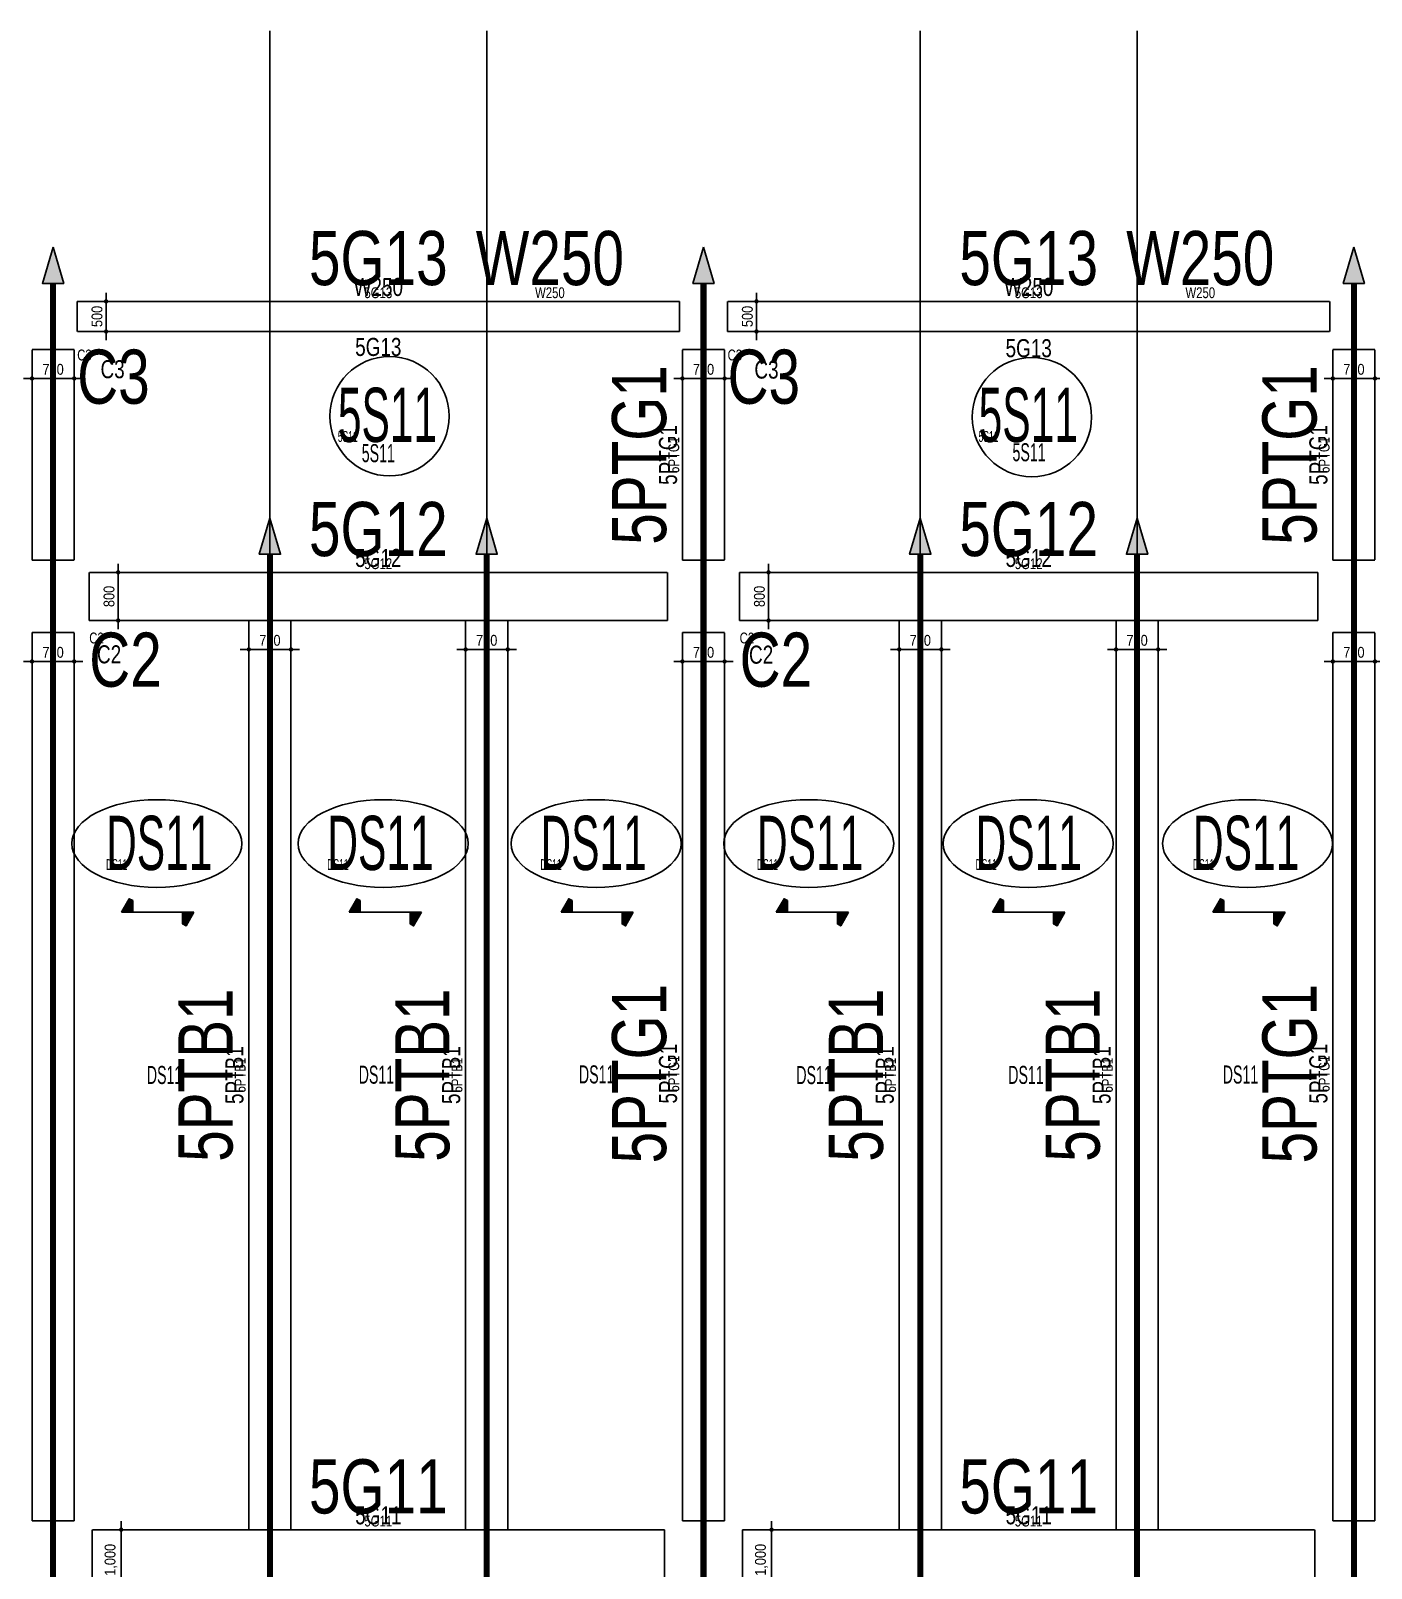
# Model space of a CAD drawing. Header units: millimetres. Extents: x 90970 to 179136, y 102485 to 153500.
# Drawn here: x 134383 to 156642, y 127965 to 153500 of the extents above; entities that cross this region are included whole.
import ezdxf
from ezdxf.enums import TextEntityAlignment as Align

# ---------------------------------------------------------------- set-up
doc = ezdxf.new("R2010")
doc.units = ezdxf.units.MM
doc.linetypes.add('HID', pattern=[2.3, 1.5, -0.8])
doc.linetypes.add('HIDDEN2', pattern=[0.1875, 0.125, -0.0625])
doc.layers.get('Defpoints').update_dxf_attribs({"color": 159})
for name, color, linetype in [('^DECK', 130, 'Continuous'), ('A-CEN', 1, 'Continuous'), ('BEAM-TEXT', 4, 'Continuous'), ('BEAM-TEXT @ 100', 4, 'Continuous'), ('BEAM-TEXT @ 300', 4, 'Continuous'), ('BEAM-TEXT @ 60', 4, 'Continuous'), ('COLUMN-TEXT', 2, 'Continuous'), ('COLUMN-TEXT @ 100', 2, 'Continuous'), ('COLUMN-TEXT @ 300', 2, 'Continuous'), ('COLUMN-TEXT @ 60', 2, 'Continuous'), ('DECK-PL', 4, 'Continuous'), ('DECK-SLAB', 4, 'Continuous'), ('DECK-SLAB @ 100', 4, 'Continuous'), ('DECK-SLAB @ 300', 4, 'Continuous'), ('DECK-SLAB @ 60', 4, 'Continuous'), ('GIRDER-TEXT', 7, 'Continuous'), ('GIRDER-TEXT @ 100', 7, 'Continuous'), ('GIRDER-TEXT @ 300', 7, 'Continuous'), ('GIRDER-TEXT @ 60', 7, 'Continuous'), ('PT', 251, 'Continuous'), ('TXT-SLAB', 6, 'Continuous'), ('TXT-SLAB @ 100', 6, 'Continuous'), ('TXT-SLAB @ 300', 6, 'Continuous'), ('TXT-SLAB @ 60', 6, 'Continuous'), ('WALL-TEXT', 6, 'Continuous'), ('WALL-TEXT @ 100', 6, 'Continuous'), ('WALL-TEXT @ 300', 6, 'Continuous'), ('WALL-TEXT @ 60', 6, 'Continuous'), ('보(beam)', 4, 'HID'), ('보(girder)', 7, 'HID')]:
    doc.layers.add(name, color=color, linetype=linetype)
doc.styles.add('Gdim', font='Dotum.ttf', dxfattribs={"width": 0.9})
doc.styles.add('Gtx', font='Dotum.ttf')
doc.dimstyles.new('Gdim200', dxfattribs={"dimscale": 200, "dimtxt": 3, "dimasz": 1.2, "dimexe": 2, "dimexo": 3, "dimgap": 1, "dimtad": 1, "dimdsep": 46, "dimlunit": 6, "dimtxsty": 'Gdim', "dimblk1": '_CIDOT', "dimblk2": '_CIDOT', "dimsah": 1, "dimcen": 2.5, "dimdle": 2, "dimclrd": 1, "dimclre": 1, "dimclrt": 3, "dimazin": 2, "dimtfac": 1, "dimtix": 1, "dimtmove": 2, "dimatfit": 3, "dimldrblk": '_CIDOT', "dimfxl": 0, "dimtolj": 1, "dimtzin": 0, "dimarcsym": 0})

# ---------------------------------------------------------------- blocks, each defined once
blk = doc.blocks.new('_CIDOT')
at = {"color": 0, "linetype": 'ByBlock'}
blk.add_line((2, 0), (-1, 0), dxfattribs=at)
at = {"color": 0, "linetype": 'ByBlock', "const_width": 0.5}
blk.add_lwpolyline([(-0.25, 0, 1), (0.25, 0, 1)], format="xyb", close=True, dxfattribs=at)
blk = doc.blocks.new('*D311')
at = {"layer": 'Defpoints', "color": 155, "lineweight": -2, "transparency": 16777216}
for p, q in [((-1725, 900), (-1305, 900)), ((-1425, -28), (-1425, 828)), ((-1725, -100), (-1305, -100))]:
    blk.add_line(p, q, dxfattribs=at)
at = {"layer": 'Defpoints', "color": 0, "transparency": 16777216}
for p in [(-1905, 900), (-1425, 900), (-1905, -100)]:
    blk.add_point(p, dxfattribs=at)
at = {"layer": 'Defpoints', "color": 155, "lineweight": -2, "transparency": 16777216, "xscale": 71.99999999999994, "yscale": 71.99999999999994, "zscale": 71.99999999999994}
for p, rotation in [((-1425, 900), 90), ((-1425, -100), 270)]:
    blk.add_blockref('_CIDOT', p, dxfattribs=dict(at, rotation=rotation))
at = {"layer": 'Defpoints', "color": 3, "transparency": 16777216, "insert": (-1593, 400), "char_height": 180, "attachment_point": 5, "rotation": 90, "style": 'Gdim'}
blk.add_mtext('\\A1;{\\C155;1,000}', dxfattribs=at)
blk = doc.blocks.new('*D315')
at = {"layer": 'Defpoints', "color": 155, "lineweight": -2, "transparency": 16777216}
for p, q in [((-1725, 800), (-1305, 800)), ((-1425, 72), (-1425, 728)), ((-1725, 0), (-1305, 0))]:
    blk.add_line(p, q, dxfattribs=at)
at = {"layer": 'Defpoints', "color": 0, "transparency": 16777216}
for p in [(-1905, 800), (-1425, 800), (-1905, 0)]:
    blk.add_point(p, dxfattribs=at)
at = {"layer": 'Defpoints', "color": 155, "lineweight": -2, "transparency": 16777216, "xscale": 71.99999999999994, "yscale": 71.99999999999994, "zscale": 71.99999999999994}
for p, rotation in [((-1425, 800), 90), ((-1425, 0), 270)]:
    blk.add_blockref('_CIDOT', p, dxfattribs=dict(at, rotation=rotation))
at = {"layer": 'Defpoints', "color": 3, "transparency": 16777216, "insert": (-1576, 400), "char_height": 180, "attachment_point": 5, "rotation": 90, "style": 'Gdim'}
blk.add_mtext('\\A1;{\\C155;800}', dxfattribs=at)
blk = doc.blocks.new('*D303')
at = {"layer": 'Defpoints', "color": 155, "lineweight": -2, "transparency": 16777216}
for p, q in [((-1725, 650), (-1305, 650)), ((-1425, 222), (-1425, 578)), ((-1725, 150), (-1305, 150))]:
    blk.add_line(p, q, dxfattribs=at)
at = {"layer": 'Defpoints', "color": 0, "transparency": 16777216}
for p in [(-1905, 650), (-1425, 650), (-1905, 150)]:
    blk.add_point(p, dxfattribs=at)
at = {"layer": 'Defpoints', "color": 155, "lineweight": -2, "transparency": 16777216, "xscale": 71.99999999999994, "yscale": 71.99999999999994, "zscale": 71.99999999999994}
for p, rotation in [((-1425, 650), 90), ((-1425, 150), 270)]:
    blk.add_blockref('_CIDOT', p, dxfattribs=dict(at, rotation=rotation))
at = {"layer": 'Defpoints', "color": 3, "transparency": 16777216, "insert": (-1576, 400), "char_height": 180, "attachment_point": 5, "rotation": 90, "style": 'Gdim'}
blk.add_mtext('\\A1;{\\C155;500}', dxfattribs=at)
blk = doc.blocks.new('*U1033')
at = {"layer": 'COLUMN-TEXT @ 100', "color": 3, "style": 'Gtx', "width": 0.8}
blk.add_text('C3', height=300, dxfattribs=at).set_placement((135541, 148029), align=Align.TOP_LEFT)
at = {"layer": 'COLUMN-TEXT @ 300', "color": 3, "style": 'Gtx', "width": 0.8}
blk.add_text('C3', height=900, dxfattribs=at).set_placement((135154, 148205), align=Align.TOP_LEFT)
at = {"layer": 'COLUMN-TEXT @ 60', "color": 3, "style": 'Gtx', "width": 0.8}
blk.add_text('C3', height=180, dxfattribs=at).set_placement((135154, 148205), align=Align.TOP_LEFT)
blk = doc.blocks.new('*U1034')
at = {"layer": 'COLUMN-TEXT @ 100', "color": 3, "style": 'Gtx', "width": 0.8}
blk.add_text('C3', height=300, dxfattribs=at).set_placement((146399, 148023), align=Align.TOP_LEFT)
at = {"layer": 'COLUMN-TEXT @ 300', "color": 3, "style": 'Gtx', "width": 0.8}
blk.add_text('C3', height=900, dxfattribs=at).set_placement((145954, 148205), align=Align.TOP_LEFT)
at = {"layer": 'COLUMN-TEXT @ 60', "color": 3, "style": 'Gtx', "width": 0.8}
blk.add_text('C3', height=180, dxfattribs=at).set_placement((145954, 148205), align=Align.TOP_LEFT)
blk = doc.blocks.new('*U1040')
at = {"layer": 'GIRDER-TEXT @ 100', "style": 'Gtx', "width": 0.8}
blk.add_text('5G11', height=300, dxfattribs=at).set_placement((140154, 128605), align=Align.BOTTOM_CENTER)
at = {"layer": 'GIRDER-TEXT @ 300', "style": 'Gtx', "width": 0.8}
blk.add_text('5G11', height=900, dxfattribs=at).set_placement((140154, 128605), align=Align.BOTTOM_CENTER)
at = {"layer": 'GIRDER-TEXT @ 60', "style": 'Gtx', "width": 0.8}
blk.add_text('5G11', height=180, dxfattribs=at).set_placement((140154, 128605), align=Align.BOTTOM_CENTER)
blk = doc.blocks.new('*U1041')
at = {"layer": 'GIRDER-TEXT @ 100', "style": 'Gtx', "width": 0.8}
blk.add_text('5G11', height=300, dxfattribs=at).set_placement((150954, 128605), align=Align.BOTTOM_CENTER)
at = {"layer": 'GIRDER-TEXT @ 300', "style": 'Gtx', "width": 0.8}
blk.add_text('5G11', height=900, dxfattribs=at).set_placement((150954, 128605), align=Align.BOTTOM_CENTER)
at = {"layer": 'GIRDER-TEXT @ 60', "style": 'Gtx', "width": 0.8}
blk.add_text('5G11', height=180, dxfattribs=at).set_placement((150954, 128605), align=Align.BOTTOM_CENTER)
blk = doc.blocks.new('*U1056')
at = {"layer": 'GIRDER-TEXT @ 100', "style": 'Gtx', "width": 0.8}
blk.add_text('5G12', height=300, dxfattribs=at).set_placement((140154, 144505), align=Align.BOTTOM_CENTER)
at = {"layer": 'GIRDER-TEXT @ 300', "style": 'Gtx', "width": 0.8}
blk.add_text('5G12', height=900, dxfattribs=at).set_placement((140154, 144505), align=Align.BOTTOM_CENTER)
at = {"layer": 'GIRDER-TEXT @ 60', "style": 'Gtx', "width": 0.8}
blk.add_text('5G12', height=180, dxfattribs=at).set_placement((140154, 144505), align=Align.BOTTOM_CENTER)
blk = doc.blocks.new('*U1057')
at = {"layer": 'GIRDER-TEXT @ 100', "style": 'Gtx', "width": 0.8}
blk.add_text('5G12', height=300, dxfattribs=at).set_placement((150954, 144505), align=Align.BOTTOM_CENTER)
at = {"layer": 'GIRDER-TEXT @ 300', "style": 'Gtx', "width": 0.8}
blk.add_text('5G12', height=900, dxfattribs=at).set_placement((150954, 144505), align=Align.BOTTOM_CENTER)
at = {"layer": 'GIRDER-TEXT @ 60', "style": 'Gtx', "width": 0.8}
blk.add_text('5G12', height=180, dxfattribs=at).set_placement((150954, 144505), align=Align.BOTTOM_CENTER)
blk = doc.blocks.new('*U1064')
at = {"layer": 'GIRDER-TEXT @ 100', "style": 'Gtx', "width": 0.8}
blk.add_text('5G13', height=300, dxfattribs=at).set_placement((140154, 148009), align=Align.BOTTOM_CENTER)
at = {"layer": 'GIRDER-TEXT @ 300', "style": 'Gtx', "width": 0.8}
blk.add_text('5G13', height=900, dxfattribs=at).set_placement((140154, 149005), align=Align.BOTTOM_CENTER)
at = {"layer": 'GIRDER-TEXT @ 60', "style": 'Gtx', "width": 0.8}
blk.add_text('5G13', height=180, dxfattribs=at).set_placement((140154, 149005), align=Align.BOTTOM_CENTER)
blk = doc.blocks.new('*U1065')
at = {"layer": 'GIRDER-TEXT @ 100', "style": 'Gtx', "width": 0.8}
blk.add_text('5G13', height=300, dxfattribs=at).set_placement((150954, 147988), align=Align.BOTTOM_CENTER)
at = {"layer": 'GIRDER-TEXT @ 300', "style": 'Gtx', "width": 0.8}
blk.add_text('5G13', height=900, dxfattribs=at).set_placement((150954, 149005), align=Align.BOTTOM_CENTER)
at = {"layer": 'GIRDER-TEXT @ 60', "style": 'Gtx', "width": 0.8}
blk.add_text('5G13', height=180, dxfattribs=at).set_placement((150954, 149005), align=Align.BOTTOM_CENTER)
blk = doc.blocks.new('*D273')
at = {"layer": 'Defpoints', "color": 155, "lineweight": -2, "transparency": 16777216}
for p, q in [((-1725, 750), (-1305, 750)), ((-1425, 122), (-1425, 678)), ((-1725, 50), (-1305, 50))]:
    blk.add_line(p, q, dxfattribs=at)
at = {"layer": 'Defpoints', "color": 0, "transparency": 16777216}
for p in [(-1905, 750), (-1425, 750), (-1905, 50)]:
    blk.add_point(p, dxfattribs=at)
at = {"layer": 'Defpoints', "color": 155, "lineweight": -2, "transparency": 16777216, "xscale": 71.99999999999994, "yscale": 71.99999999999994, "zscale": 71.99999999999994}
for p, rotation in [((-1425, 750), 90), ((-1425, 50), 270)]:
    blk.add_blockref('_CIDOT', p, dxfattribs=dict(at, rotation=rotation))
at = {"layer": 'Defpoints', "color": 3, "transparency": 16777216, "insert": (-1576, 400), "char_height": 180, "attachment_point": 5, "rotation": 90, "style": 'Gdim'}
blk.add_mtext('\\A1;{\\C155;700}', dxfattribs=at)
blk = doc.blocks.new('*U1156')
at = {"layer": 'GIRDER-TEXT @ 100', "style": 'Gtx', "width": 0.8}
blk.add_text('5PTG1', height=300, rotation=90, dxfattribs=at).set_placement((145204, 136180), align=Align.BOTTOM_CENTER)
at = {"layer": 'GIRDER-TEXT @ 300', "style": 'Gtx', "width": 0.8}
blk.add_text('5PTG1', height=900, rotation=90, dxfattribs=at).set_placement((145204, 136180), align=Align.BOTTOM_CENTER)
at = {"layer": 'GIRDER-TEXT @ 60', "style": 'Gtx', "width": 0.8}
blk.add_text('5PTG1', height=180, rotation=90, dxfattribs=at).set_placement((145204, 136180), align=Align.BOTTOM_CENTER)
blk = doc.blocks.new('*U1157')
at = {"layer": 'GIRDER-TEXT @ 100', "style": 'Gtx', "width": 0.8}
blk.add_text('5PTG1', height=300, rotation=90, dxfattribs=at).set_placement((156004, 136180), align=Align.BOTTOM_CENTER)
at = {"layer": 'GIRDER-TEXT @ 300', "style": 'Gtx', "width": 0.8}
blk.add_text('5PTG1', height=900, rotation=90, dxfattribs=at).set_placement((156004, 136180), align=Align.BOTTOM_CENTER)
at = {"layer": 'GIRDER-TEXT @ 60', "style": 'Gtx', "width": 0.8}
blk.add_text('5PTG1', height=180, rotation=90, dxfattribs=at).set_placement((156004, 136180), align=Align.BOTTOM_CENTER)
blk = doc.blocks.new('*D279')
at = {"layer": 'Defpoints', "color": 155, "lineweight": -2, "transparency": 16777216}
for p, q in [((-1825, 750), (-1405, 750)), ((-1525, 122), (-1525, 678)), ((-1825, 50), (-1405, 50))]:
    blk.add_line(p, q, dxfattribs=at)
at = {"layer": 'Defpoints', "color": 0, "transparency": 16777216}
for p in [(-2005, 750), (-1525, 750), (-2005, 50)]:
    blk.add_point(p, dxfattribs=at)
at = {"layer": 'Defpoints', "color": 155, "lineweight": -2, "transparency": 16777216, "xscale": 71.99999999999994, "yscale": 71.99999999999994, "zscale": 71.99999999999994}
for p, rotation in [((-1525, 750), 90), ((-1525, 50), 270)]:
    blk.add_blockref('_CIDOT', p, dxfattribs=dict(at, rotation=rotation))
at = {"layer": 'Defpoints', "color": 3, "transparency": 16777216, "insert": (-1676, 400), "char_height": 180, "attachment_point": 5, "rotation": 90, "style": 'Gdim'}
blk.add_mtext('\\A1;{\\C155;700}', dxfattribs=at)
blk = doc.blocks.new('*U1165')
at = {"layer": 'GIRDER-TEXT @ 100', "style": 'Gtx', "width": 0.8}
blk.add_text('5PTG1', height=300, rotation=90, dxfattribs=at).set_placement((156004, 146455), align=Align.BOTTOM_CENTER)
at = {"layer": 'GIRDER-TEXT @ 300', "style": 'Gtx', "width": 0.8}
blk.add_text('5PTG1', height=900, rotation=90, dxfattribs=at).set_placement((156004, 146455), align=Align.BOTTOM_CENTER)
at = {"layer": 'GIRDER-TEXT @ 60', "style": 'Gtx', "width": 0.8}
blk.add_text('5PTG1', height=180, rotation=90, dxfattribs=at).set_placement((156004, 146455), align=Align.BOTTOM_CENTER)
blk = doc.blocks.new('*U1166')
at = {"layer": 'GIRDER-TEXT @ 100', "style": 'Gtx', "width": 0.8}
blk.add_text('5PTG1', height=300, rotation=90, dxfattribs=at).set_placement((145204, 146455), align=Align.BOTTOM_CENTER)
at = {"layer": 'GIRDER-TEXT @ 300', "style": 'Gtx', "width": 0.8}
blk.add_text('5PTG1', height=900, rotation=90, dxfattribs=at).set_placement((145204, 146455), align=Align.BOTTOM_CENTER)
at = {"layer": 'GIRDER-TEXT @ 60', "style": 'Gtx', "width": 0.8}
blk.add_text('5PTG1', height=180, rotation=90, dxfattribs=at).set_placement((145204, 146455), align=Align.BOTTOM_CENTER)
blk = doc.blocks.new('*D281')
at = {"layer": 'Defpoints', "color": 155, "lineweight": -2, "transparency": 16777216}
for p, q in [((-888, 650), (-468, 650)), ((-588, 22), (-588, 578)), ((-888, -50), (-468, -50))]:
    blk.add_line(p, q, dxfattribs=at)
at = {"layer": 'Defpoints', "color": 0, "transparency": 16777216}
for p in [(-1068, 650), (-588, 650), (-1068, -50)]:
    blk.add_point(p, dxfattribs=at)
at = {"layer": 'Defpoints', "color": 155, "lineweight": -2, "transparency": 16777216, "xscale": 71.99999999999994, "yscale": 71.99999999999994, "zscale": 71.99999999999994}
for p, rotation in [((-588, 650), 90), ((-588, -50), 270)]:
    blk.add_blockref('_CIDOT', p, dxfattribs=dict(at, rotation=rotation))
at = {"layer": 'Defpoints', "color": 3, "transparency": 16777216, "insert": (-738, 300), "char_height": 180, "attachment_point": 5, "rotation": 90, "style": 'Gdim'}
blk.add_mtext('\\A1;{\\C155;700}', dxfattribs=at)
blk = doc.blocks.new('*U1185')
at = {"layer": 'BEAM-TEXT @ 100', "style": 'Gtx', "width": 0.8}
blk.add_text('5PTB1', height=300, rotation=90, dxfattribs=at).set_placement((138004, 136155), align=Align.BOTTOM_CENTER)
at = {"layer": 'BEAM-TEXT @ 300', "style": 'Gtx', "width": 0.8}
blk.add_text('5PTB1', height=900, rotation=90, dxfattribs=at).set_placement((138004, 136155), align=Align.BOTTOM_CENTER)
at = {"layer": 'BEAM-TEXT @ 60', "style": 'Gtx', "width": 0.8}
blk.add_text('5PTB1', height=180, rotation=90, dxfattribs=at).set_placement((138004, 136155), align=Align.BOTTOM_CENTER)
blk = doc.blocks.new('*U1186')
at = {"layer": 'BEAM-TEXT @ 100', "style": 'Gtx', "width": 0.8}
blk.add_text('5PTB1', height=300, rotation=90, dxfattribs=at).set_placement((141604, 136155), align=Align.BOTTOM_CENTER)
at = {"layer": 'BEAM-TEXT @ 300', "style": 'Gtx', "width": 0.8}
blk.add_text('5PTB1', height=900, rotation=90, dxfattribs=at).set_placement((141604, 136155), align=Align.BOTTOM_CENTER)
at = {"layer": 'BEAM-TEXT @ 60', "style": 'Gtx', "width": 0.8}
blk.add_text('5PTB1', height=180, rotation=90, dxfattribs=at).set_placement((141604, 136155), align=Align.BOTTOM_CENTER)
blk = doc.blocks.new('*U1187')
at = {"layer": 'BEAM-TEXT @ 100', "style": 'Gtx', "width": 0.8}
blk.add_text('5PTB1', height=300, rotation=90, dxfattribs=at).set_placement((148804, 136155), align=Align.BOTTOM_CENTER)
at = {"layer": 'BEAM-TEXT @ 300', "style": 'Gtx', "width": 0.8}
blk.add_text('5PTB1', height=900, rotation=90, dxfattribs=at).set_placement((148804, 136155), align=Align.BOTTOM_CENTER)
at = {"layer": 'BEAM-TEXT @ 60', "style": 'Gtx', "width": 0.8}
blk.add_text('5PTB1', height=180, rotation=90, dxfattribs=at).set_placement((148804, 136155), align=Align.BOTTOM_CENTER)
blk = doc.blocks.new('*U1188')
at = {"layer": 'BEAM-TEXT @ 100', "style": 'Gtx', "width": 0.8}
blk.add_text('5PTB1', height=300, rotation=90, dxfattribs=at).set_placement((152404, 136155), align=Align.BOTTOM_CENTER)
at = {"layer": 'BEAM-TEXT @ 300', "style": 'Gtx', "width": 0.8}
blk.add_text('5PTB1', height=900, rotation=90, dxfattribs=at).set_placement((152404, 136155), align=Align.BOTTOM_CENTER)
at = {"layer": 'BEAM-TEXT @ 60', "style": 'Gtx', "width": 0.8}
blk.add_text('5PTB1', height=180, rotation=90, dxfattribs=at).set_placement((152404, 136155), align=Align.BOTTOM_CENTER)
blk = doc.blocks.new('*U1199')
at = {"layer": 'WALL-TEXT @ 100', "style": 'Gtx', "width": 0.8}
blk.add_text('W250', height=300, dxfattribs=at).set_placement((150954, 149005, 0), align=Align.BOTTOM_CENTER)
at = {"layer": 'WALL-TEXT @ 300', "style": 'Gtx', "width": 0.8}
blk.add_text('W250', height=900, dxfattribs=at).set_placement((153803, 149005, 0), align=Align.BOTTOM_CENTER)
at = {"layer": 'WALL-TEXT @ 60', "style": 'Gtx', "width": 0.8}
blk.add_text('W250', height=180, dxfattribs=at).set_placement((153803, 149005, 0), align=Align.BOTTOM_CENTER)
blk = doc.blocks.new('*U1200')
at = {"layer": 'WALL-TEXT @ 100', "style": 'Gtx', "width": 0.8}
blk.add_text('W250', height=300, dxfattribs=at).set_placement((140154, 149005, 0), align=Align.BOTTOM_CENTER)
at = {"layer": 'WALL-TEXT @ 300', "style": 'Gtx', "width": 0.8}
blk.add_text('W250', height=900, dxfattribs=at).set_placement((143003, 149005, 0), align=Align.BOTTOM_CENTER)
at = {"layer": 'WALL-TEXT @ 60', "style": 'Gtx', "width": 0.8}
blk.add_text('W250', height=180, dxfattribs=at).set_placement((143003, 149005, 0), align=Align.BOTTOM_CENTER)
blk = doc.blocks.new('*U1223')
at = {"layer": 'COLUMN-TEXT @ 100', "color": 3, "style": 'Gtx', "width": 0.8}
blk.add_text('C2', height=300, dxfattribs=at).set_placement((135483, 143294), align=Align.TOP_LEFT)
at = {"layer": 'COLUMN-TEXT @ 300', "color": 3, "style": 'Gtx', "width": 0.8}
blk.add_text('C2', height=900, dxfattribs=at).set_placement((135354, 143505), align=Align.TOP_LEFT)
at = {"layer": 'COLUMN-TEXT @ 60', "color": 3, "style": 'Gtx', "width": 0.8}
blk.add_text('C2', height=180, dxfattribs=at).set_placement((135354, 143505), align=Align.TOP_LEFT)
blk = doc.blocks.new('*U1224')
at = {"layer": 'COLUMN-TEXT @ 100', "color": 3, "style": 'Gtx', "width": 0.8}
blk.add_text('C2', height=300, dxfattribs=at).set_placement((146310, 143288), align=Align.TOP_LEFT)
at = {"layer": 'COLUMN-TEXT @ 300', "color": 3, "style": 'Gtx', "width": 0.8}
blk.add_text('C2', height=900, dxfattribs=at).set_placement((146154, 143505), align=Align.TOP_LEFT)
at = {"layer": 'COLUMN-TEXT @ 60', "color": 3, "style": 'Gtx', "width": 0.8}
blk.add_text('C2', height=180, dxfattribs=at).set_placement((146154, 143505), align=Align.TOP_LEFT)
blk = doc.blocks.new('*U1253')
at = {"layer": 'TXT-SLAB @ 100', "style": 'Gtx', "width": 0.6}
blk.add_text('5S11', height=300, dxfattribs=at).set_placement((139879, 146335))
at = {"layer": 'TXT-SLAB @ 300', "style": 'Gtx', "width": 0.6}
blk.add_text('5S11', height=900, dxfattribs=at).set_placement((139482, 146671))
at = {"layer": 'TXT-SLAB @ 60', "style": 'Gtx', "width": 0.6}
blk.add_text('5S11', height=180, dxfattribs=at).set_placement((139482, 146671))
blk = doc.blocks.new('*U1254')
at = {"layer": 'TXT-SLAB @ 100', "style": 'Gtx', "width": 0.6}
blk.add_text('5S11', height=300, dxfattribs=at).set_placement((150685, 146350))
at = {"layer": 'TXT-SLAB @ 300', "style": 'Gtx', "width": 0.6}
blk.add_text('5S11', height=900, dxfattribs=at).set_placement((150122, 146671))
at = {"layer": 'TXT-SLAB @ 60', "style": 'Gtx', "width": 0.6}
blk.add_text('5S11', height=180, dxfattribs=at).set_placement((150122, 146671))
blk = doc.blocks.new('*U1292')
at = {"layer": 'DECK-SLAB @ 100', "style": 'Gtx', "width": 0.6}
blk.add_text('DS11', height=300, dxfattribs=at).set_placement((136310, 136008, 0))
at = {"layer": 'DECK-SLAB @ 300', "style": 'Gtx', "width": 0.6}
blk.add_text('DS11', height=900, dxfattribs=at).set_placement((135633, 139562, 0))
at = {"layer": 'DECK-SLAB @ 60', "style": 'Gtx', "width": 0.6}
blk.add_text('DS11', height=180, dxfattribs=at).set_placement((135633, 139562, 0))
blk = doc.blocks.new('*U1293')
at = {"layer": 'DECK-SLAB @ 100', "style": 'Gtx', "width": 0.6}
blk.add_text('DS11', height=300, dxfattribs=at).set_placement((139828, 136013, 0))
at = {"layer": 'DECK-SLAB @ 300', "style": 'Gtx', "width": 0.6}
blk.add_text('DS11', height=900, dxfattribs=at).set_placement((139307, 139562, 0))
at = {"layer": 'DECK-SLAB @ 60', "style": 'Gtx', "width": 0.6}
blk.add_text('DS11', height=180, dxfattribs=at).set_placement((139307, 139562, 0))
blk = doc.blocks.new('*U1294')
at = {"layer": 'DECK-SLAB @ 100', "style": 'Gtx', "width": 0.6}
blk.add_text('DS11', height=300, dxfattribs=at).set_placement((143485, 136017, 0))
at = {"layer": 'DECK-SLAB @ 300', "style": 'Gtx', "width": 0.6}
blk.add_text('DS11', height=900, dxfattribs=at).set_placement((142846, 139562, 0))
at = {"layer": 'DECK-SLAB @ 60', "style": 'Gtx', "width": 0.6}
blk.add_text('DS11', height=180, dxfattribs=at).set_placement((142846, 139562, 0))
blk = doc.blocks.new('*U1295')
at = {"layer": 'DECK-SLAB @ 100', "style": 'Gtx', "width": 0.6}
blk.add_text('DS11', height=300, dxfattribs=at).set_placement((147095, 136006, 0))
at = {"layer": 'DECK-SLAB @ 300', "style": 'Gtx', "width": 0.6}
blk.add_text('DS11', height=900, dxfattribs=at).set_placement((146441, 139562, 0))
at = {"layer": 'DECK-SLAB @ 60', "style": 'Gtx', "width": 0.6}
blk.add_text('DS11', height=180, dxfattribs=at).set_placement((146441, 139562, 0))
blk = doc.blocks.new('*U1296')
at = {"layer": 'DECK-SLAB @ 100', "style": 'Gtx', "width": 0.6}
blk.add_text('DS11', height=300, dxfattribs=at).set_placement((150614, 136009, 0))
at = {"layer": 'DECK-SLAB @ 300', "style": 'Gtx', "width": 0.6}
blk.add_text('DS11', height=900, dxfattribs=at).set_placement((150071, 139562, 0))
at = {"layer": 'DECK-SLAB @ 60', "style": 'Gtx', "width": 0.6}
blk.add_text('DS11', height=180, dxfattribs=at).set_placement((150071, 139562, 0))
blk = doc.blocks.new('*U1297')
at = {"layer": 'DECK-SLAB @ 100', "style": 'Gtx', "width": 0.6}
blk.add_text('DS11', height=300, dxfattribs=at).set_placement((154176, 136015, 0))
at = {"layer": 'DECK-SLAB @ 300', "style": 'Gtx', "width": 0.6}
blk.add_text('DS11', height=900, dxfattribs=at).set_placement((153681, 139562, 0))
at = {"layer": 'DECK-SLAB @ 60', "style": 'Gtx', "width": 0.6}
blk.add_text('DS11', height=180, dxfattribs=at).set_placement((153681, 139562, 0))
blk = doc.blocks.new('A$C58C40D4B')
at = {"layer": 'DECK-PL'}
for points in [[(-600, 2), (-471, -223), (-415, -192), (-415, 2)], [(600, 2), (471, 228), (415, 196), (415, 2)]]:
    blk.add_hatch(color=256, dxfattribs=at).paths.add_polyline_path(points)
blk.add_line((-600, 2), (600, 2), dxfattribs=at)
for points in [[(-600, 2), (-471, -223), (-415, -192), (-415, 2), (-415, 2), (-471, 2), (-600, 2)], [(600, 2), (471, 228), (415, 196), (415, 2), (415, 2), (471, 2), (600, 2)]]:
    blk.add_lwpolyline(points, dxfattribs=at)
blk = doc.blocks.new('*U312')
at = {"layer": 'Defpoints'}
for p, q in [((-1905.451, 900), (-1905.451, -100)), ((7594.549, 900), (7594.549, -100))]:
    blk.add_line(p, q, dxfattribs=at)
at = {"layer": '보(girder)'}
for p, q in [((-1905.451, 900), (7594.549, 900)), ((7594.549, -100), (-1905.451, -100))]:
    blk.add_line(p, q, dxfattribs=at)
at = {"layer": 'Defpoints'}
dim = blk.add_linear_dim(base=(-1425.451, 900), p1=(-1905.451, -100), p2=(-1905.451, 900), angle=90, text='{\\C155;<>}', dimstyle='Gdim200', override={"dimscale": 60, "dimzin": 8, "dimclrd": 155, "dimclre": 155}, dxfattribs=at)
dim.commit()
dim.dimension.update_dxf_attribs({"geometry": '*D311', "text_midpoint": (-1592.914, 400)})
blk = doc.blocks.new('*U316')
at = {"layer": 'Defpoints'}
for p, q in [((-1905.451, 800), (-1905.451, 0)), ((7694.549, 800), (7694.549, 0))]:
    blk.add_line(p, q, dxfattribs=at)
at = {"layer": '보(girder)'}
for p, q in [((-1905.451, 800), (7694.549, 800)), ((7694.549, 0), (-1905.451, 0))]:
    blk.add_line(p, q, dxfattribs=at)
at = {"layer": 'Defpoints'}
dim = blk.add_linear_dim(base=(-1425.451, 800), p1=(-1905.451, 0), p2=(-1905.451, 800), angle=90, text='{\\C155;<>}', dimstyle='Gdim200', override={"dimscale": 60, "dimzin": 8, "dimclrd": 155, "dimclre": 155}, dxfattribs=at)
dim.commit()
dim.dimension.update_dxf_attribs({"geometry": '*D315', "text_midpoint": (-1575.573, 400)})
blk = doc.blocks.new('*U304')
at = {"layer": 'Defpoints'}
for p, q in [((-1905.451, 650), (-1905.451, 150)), ((8094.549, 650), (8094.549, 150))]:
    blk.add_line(p, q, dxfattribs=at)
at = {"layer": '보(girder)'}
for p, q in [((-1905.451, 650), (8094.549, 650)), ((8094.549, 150), (-1905.451, 150))]:
    blk.add_line(p, q, dxfattribs=at)
at = {"layer": 'Defpoints'}
dim = blk.add_linear_dim(base=(-1425.451, 650), p1=(-1905.451, 150), p2=(-1905.451, 650), angle=90, text='{\\C155;<>}', dimstyle='Gdim200', override={"dimscale": 60, "dimzin": 8, "dimclrd": 155, "dimclre": 155}, dxfattribs=at)
dim.commit()
dim.dimension.update_dxf_attribs({"geometry": '*D303', "text_midpoint": (-1575.573, 400)})
blk = doc.blocks.new('*U274')
at = {"layer": 'Defpoints'}
for p, q in [((-1905.451, 750), (-1905.451, 50)), ((12844.549, 750), (12844.549, 50))]:
    blk.add_line(p, q, dxfattribs=at)
at = {"layer": '보(girder)'}
for p, q in [((-1905.451, 750), (12844.549, 750)), ((12844.549, 50), (-1905.451, 50))]:
    blk.add_line(p, q, dxfattribs=at)
at = {"layer": 'Defpoints'}
dim = blk.add_linear_dim(base=(-1425.451, 750), p1=(-1905.451, 50), p2=(-1905.451, 750), angle=90, text='{\\C155;<>}', dimstyle='Gdim200', override={"dimscale": 60, "dimzin": 8, "dimclrd": 155, "dimclre": 155}, dxfattribs=at)
dim.commit()
dim.dimension.update_dxf_attribs({"geometry": '*D273', "text_midpoint": (-1575.573, 400)})
blk = doc.blocks.new('*U280')
at = {"layer": 'Defpoints'}
for p, q in [((-2005.451, 750), (-2005.451, 50)), ((1494.549, 750), (1494.549, 50))]:
    blk.add_line(p, q, dxfattribs=at)
at = {"layer": '보(girder)'}
for p, q in [((-2005.451, 750), (1494.549, 750)), ((1494.549, 50), (-2005.451, 50))]:
    blk.add_line(p, q, dxfattribs=at)
at = {"layer": 'Defpoints'}
dim = blk.add_linear_dim(base=(-1525.451, 750), p1=(-2005.451, 50), p2=(-2005.451, 750), angle=90, text='{\\C155;<>}', dimstyle='Gdim200', override={"dimscale": 60, "dimzin": 8, "dimclrd": 155, "dimclre": 155}, dxfattribs=at)
dim.commit()
dim.dimension.update_dxf_attribs({"geometry": '*D279', "text_midpoint": (-1675.573, 400)})
blk = doc.blocks.new('*U282')
at = {"layer": 'Defpoints'}
for p, q in [((-1067.879, 650), (-1067.879, -50)), ((14032.121, 650), (14032.121, -50))]:
    blk.add_line(p, q, dxfattribs=at)
at = {"layer": '보(beam)'}
for p, q in [((14032.121, 650), (-1067.879, 650)), ((-1067.879, -50), (14032.121, -50))]:
    blk.add_line(p, q, dxfattribs=at)
at = {"layer": 'Defpoints'}
dim = blk.add_linear_dim(base=(-587.879, 650), p1=(-1067.879, -50), p2=(-1067.879, 650), angle=90, text='{\\C155;<>}', dimstyle='Gdim200', override={"dimscale": 60, "dimzin": 8, "dimclrd": 155, "dimclre": 155}, dxfattribs=at)
dim.commit()
dim.dimension.update_dxf_attribs({"geometry": '*D281', "text_midpoint": (-738.001, 300)})

msp = doc.modelspace()

# ---------------------------------------------------------------- hatches: boundary and pattern name
at = {"layer": 'PT'}
h = msp.add_hatch(color=256, dxfattribs=at)
h.dxf.hatch_style = 1
h.paths.add_polyline_path([(134754, 149905), (134930, 149305), (134577, 149305)])
h = msp.add_hatch(color=256, dxfattribs=at)
h.dxf.hatch_style = 1
h.paths.add_polyline_path([(145554, 149905), (145730, 149305), (145377, 149305)])
h = msp.add_hatch(color=256, dxfattribs=at)
h.dxf.hatch_style = 1
h.paths.add_polyline_path([(156354, 149905), (156530, 149305), (156177, 149305)])
h = msp.add_hatch(color=256, dxfattribs=at)
h.dxf.hatch_style = 1
h.paths.add_polyline_path([(138354, 145405), (138530, 144805), (138177, 144805)])
h = msp.add_hatch(color=256, dxfattribs=at)
h.dxf.hatch_style = 1
h.paths.add_polyline_path([(141954, 145405), (142130, 144805), (141777, 144805)])
h = msp.add_hatch(color=256, dxfattribs=at)
h.dxf.hatch_style = 1
h.paths.add_polyline_path([(149154, 145405), (149330, 144805), (148977, 144805)])
h = msp.add_hatch(color=256, dxfattribs=at)
h.dxf.hatch_style = 1
h.paths.add_polyline_path([(152754, 145405), (152930, 144805), (152577, 144805)])

# ---------------------------------------------------------------- linework, layer by layer
at = {"layer": '^DECK', "color": 0}
for centre in [(140340, 147097), (151007, 147083)]:
    msp.add_circle(centre, 991, dxfattribs=at)
for centre in [(136477, 140001), (140235, 140001), (143771, 140001), (147301, 140001), (150946, 140001), (154589, 140001)]:
    msp.add_ellipse(centre, major_axis=(1412, 0), ratio=0.516176, dxfattribs=at)
at = {"layer": 'A-CEN'}
for p, q in [((138354, 153500), (138354, 110772)), ((141954, 153500), (141954, 110772)), ((149154, 153500), (149154, 110772)), ((152754, 153500), (152754, 110772))]:
    msp.add_line(p, q, dxfattribs=at)
at = {"layer": 'PT', "elevation": 0}
for points in [[(134754, 149905), (134930, 149305), (134577, 149305)], [(138354, 145405), (138530, 144805), (138177, 144805)], [(141954, 145405), (142130, 144805), (141777, 144805)], [(149154, 145405), (149330, 144805), (148977, 144805)], [(152754, 145405), (152930, 144805), (152577, 144805)]]:
    msp.add_lwpolyline(points, close=True, dxfattribs=at)
at = {"layer": 'PT'}
for points in [[(145554, 149905), (145730, 149305), (145377, 149305)], [(156354, 149905), (156530, 149305), (156177, 149305)]]:
    msp.add_lwpolyline(points, close=True, dxfattribs=at)
at = {"layer": 'PT', "linetype": 'HIDDEN2', "ltscale": 10, "const_width": 100, "elevation": 0}
for points in [[(134754, 149305), (134754, 106905)], [(145554, 149305), (145554, 106905)], [(156354, 149305), (156354, 106905)], [(138354, 144805), (138354, 111405)], [(141954, 144805), (141954, 111405)], [(149154, 144805), (149154, 111405)], [(152754, 144805), (152754, 111405)]]:
    msp.add_lwpolyline(points, dxfattribs=at)

# ---------------------------------------------------------------- block references
at = {"layer": 'BEAM-TEXT'}
for name in ['*U1185', '*U1186', '*U1187', '*U1188']:
    msp.add_blockref(name, (0, 0), dxfattribs=at)
at = {"layer": 'COLUMN-TEXT'}
for name in ['*U1033', '*U1034', '*U1223', '*U1224']:
    msp.add_blockref(name, (0, 0), dxfattribs=at)
at = {"layer": 'DECK-PL', "xscale": -1}
for p in [(136490, 138857), (140269, 138857), (143788, 138857), (147363, 138857), (150953, 138857), (154610, 138857)]:
    msp.add_blockref('A$C58C40D4B', p, dxfattribs=at)
at = {"layer": 'DECK-SLAB'}
for name in ['*U1292', '*U1293', '*U1294', '*U1295', '*U1296', '*U1297']:
    msp.add_blockref(name, (0, 0), dxfattribs=at)
at = {"layer": 'GIRDER-TEXT'}
for name in ['*U1064', '*U1065', '*U1166', '*U1165', '*U1056', '*U1057', '*U1156', '*U1157', '*U1040', '*U1041']:
    msp.add_blockref(name, (0, 0), dxfattribs=at)
at = {"layer": 'TXT-SLAB'}
for name in ['*U1253', '*U1254']:
    msp.add_blockref(name, (0, 0), dxfattribs=at)
at = {"layer": 'WALL-TEXT'}
for name in ['*U1200', '*U1199']:
    msp.add_blockref(name, (0, 0), dxfattribs=at)
at = {"layer": '보(beam)', "rotation": 270}
for p in [(138054, 142637), (141654, 142637), (148854, 142637), (152454, 142637)]:
    msp.add_blockref('*U282', p, dxfattribs=at)
at = {"layer": '보(girder)'}
for name, p in [('*U304', (137059, 148355)), ('*U304', (147859, 148355)), ('*U316', (137259, 143705)), ('*U316', (148059, 143705)), ('*U312', (137309, 127705)), ('*U312', (148109, 127705))]:
    msp.add_blockref(name, p, dxfattribs=at)
at = {"layer": '보(girder)', "rotation": 270}
for name, p in [('*U280', (134354, 146200)), ('*U280', (145154, 146200)), ('*U280', (155954, 146200)), ('*U274', (134354, 141600)), ('*U274', (145154, 141600)), ('*U274', (155954, 141600))]:
    msp.add_blockref(name, p, dxfattribs=at)

doc.saveas('drawing.dxf')
